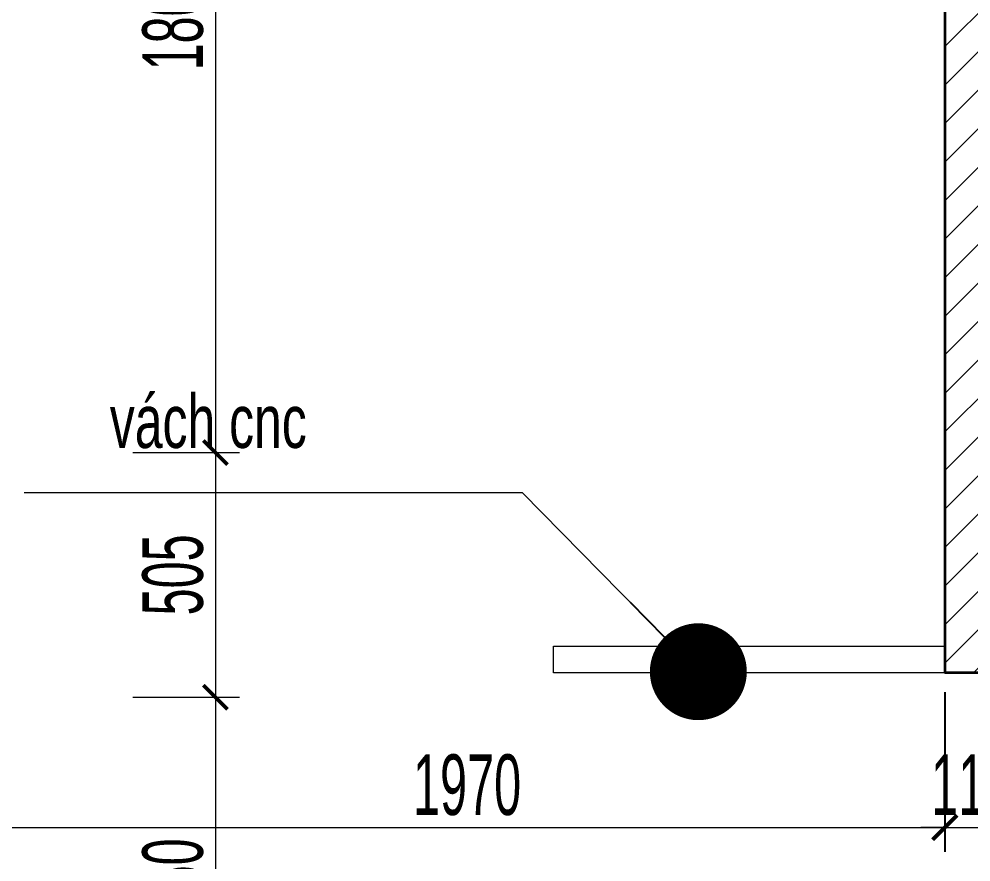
# Model space of a CAD drawing. Header units: millimetres. Extents: x 1336014 to 2939047, y -333549 to -60566.
# Drawn here: x 1447672 to 1449636, y -117542 to -115802 of the extents above; entities that cross this region are included whole.
import ezdxf

# ---------------------------------------------------------------- set-up
doc = ezdxf.new("R2010")
doc.units = ezdxf.units.MM
doc.header["$MEASUREMENT"] = 0
for name, color, linetype, lineweight in [('01.Cut', 255, 'Continuous', 35), ('02.Thay', 145, 'Continuous', 15), ('05.Text', 253, 'Continuous', 18), ('08.Dim', 156, 'Continuous', 15), ('09.Hatch', 250, 'Continuous', 5)]:
    doc.layers.add(name, color=color, linetype=linetype, lineweight=lineweight)
doc.styles.add('TT5_Text Dim', font='hoatbif.shx', dxfattribs={"width": 0.6})
doc.dimstyles.new('TT5_Dim 1-100', dxfattribs={"dimscale": 100, "dimtxt": 2.2, "dimasz": 1, "dimexe": 1, "dimexo": 0.5, "dimgap": 0.5, "dimtad": 1, "dimdec": 0, "dimzin": 0, "dimdsep": 46, "dimtxsty": 'TT5_Text Dim', "dimblk": 'ARCHTICK', "dimcen": 0, "dimdle": 1, "dimclrd": 256, "dimclre": 256, "dimclrt": 1, "dimadec": 0, "dimazin": 0, "dimtfac": 0.015, "dimtdec": 0, "dimtix": 1, "dimtmove": 2, "dimatfit": 3, "dimldrblk": 'DOT', "dimfxl": 1, "dimtolj": 1, "dimtzin": 0, "dimlwd": -1, "dimlwe": -1, "dimarcsym": 1})
doc.dimstyles.new('TT5_Dim 1-50', dxfattribs={"dimscale": 50, "dimtxt": 2.5, "dimasz": 1, "dimexe": 1, "dimexo": 0.5, "dimgap": 0.5, "dimtad": 1, "dimdec": 0, "dimzin": 0, "dimdsep": 46, "dimtxsty": 'TT5_Text Dim', "dimblk": 'ARCHTICK', "dimcen": 0, "dimdle": 1, "dimclrd": 256, "dimclre": 256, "dimclrt": 1, "dimadec": 0, "dimazin": 0, "dimtfac": 0.015, "dimtdec": 0, "dimtix": 1, "dimtmove": 2, "dimatfit": 3, "dimldrblk": 'DOT', "dimfxl": 1, "dimtolj": 1, "dimtzin": 0, "dimlwd": -1, "dimlwe": -1, "dimarcsym": 1})

# ---------------------------------------------------------------- blocks, each defined once
blk = doc.blocks.new('_ARCHTICK')
at = {"const_width": 0.15}
blk.add_lwpolyline([(-0.5, -0.5), (0.5, 0.5)], dxfattribs=at)
blk = doc.blocks.new('_DOT')
blk.add_line((-0.5, 0), (-1, 0))
at = {"const_width": 0.5}
blk.add_lwpolyline([(-0.25, 0, 1), (0.25, 0, 1)], format="xyb", close=True, dxfattribs=at)
blk = doc.blocks.new('*D369')
at = {"layer": '08.Dim', "transparency": 16777216}
for p, q in [((1448077, -114846.8), (1448077, -116747.2)), ((1447906.5, -114896.8), (1448127, -114896.8)), ((1447906.5, -116697.2), (1448127, -116697.2))]:
    blk.add_line(p, q, dxfattribs=at)
at = {"layer": 'Defpoints', "color": 0, "transparency": 16777216}
for p in [(1447881.5, -114896.8), (1447881.5, -116697.2), (1448077, -116697.2)]:
    blk.add_point(p, dxfattribs=at)
at = {"layer": '08.Dim', "transparency": 16777216, "xscale": 50, "yscale": 50, "zscale": 50}
for p, rotation in [((1448077, -114896.8), 90), ((1448077, -116697.2), 270)]:
    blk.add_blockref('_ARCHTICK', p, dxfattribs=dict(at, rotation=rotation))
at = {"layer": '08.Dim', "color": 1, "transparency": 16777216, "insert": (1447989.5, -115797), "char_height": 125, "attachment_point": 5, "rotation": 90, "style": 'TT5_Text Dim'}
blk.add_mtext('\\A1;1800', dxfattribs=at)
blk = doc.blocks.new('*D370')
at = {"layer": '08.Dim', "transparency": 16777216}
for p, q in [((1448077, -116647.2), (1448077, -117252)), ((1447906.5, -116697.2), (1448127, -116697.2)), ((1447906.5, -117202), (1448127, -117202))]:
    blk.add_line(p, q, dxfattribs=at)
at = {"layer": 'Defpoints', "color": 0, "transparency": 16777216}
for p in [(1447881.5, -116697.2), (1447881.5, -117202), (1448077, -117202)]:
    blk.add_point(p, dxfattribs=at)
at = {"layer": '08.Dim', "transparency": 16777216, "xscale": 50, "yscale": 50, "zscale": 50}
for p, rotation in [((1448077, -116697.2), 90), ((1448077, -117202), 270)]:
    blk.add_blockref('_ARCHTICK', p, dxfattribs=dict(at, rotation=rotation))
at = {"layer": '08.Dim', "color": 1, "transparency": 16777216, "insert": (1447989.5, -116949.6), "char_height": 125, "attachment_point": 5, "rotation": 90, "style": 'TT5_Text Dim'}
blk.add_mtext('\\A1;505', dxfattribs=at)
blk = doc.blocks.new('*D371')
at = {"layer": '08.Dim', "transparency": 16777216}
for p, q in [((1448077, -117152), (1448077, -118002)), ((1447906.5, -117202), (1448127, -117202)), ((1447906.5, -117952), (1448127, -117952))]:
    blk.add_line(p, q, dxfattribs=at)
at = {"layer": 'Defpoints', "color": 0, "transparency": 16777216}
for p in [(1447881.5, -117202), (1447881.5, -117952), (1448077, -117952)]:
    blk.add_point(p, dxfattribs=at)
at = {"layer": '08.Dim', "transparency": 16777216, "xscale": 50, "yscale": 50, "zscale": 50}
for p, rotation in [((1448077, -117202), 90), ((1448077, -117952), 270)]:
    blk.add_blockref('_ARCHTICK', p, dxfattribs=dict(at, rotation=rotation))
at = {"layer": '08.Dim', "color": 1, "transparency": 16777216, "insert": (1447989.5, -117577), "char_height": 125, "attachment_point": 5, "rotation": 90, "style": 'TT5_Text Dim'}
blk.add_mtext('\\A1;750', dxfattribs=at)
blk = doc.blocks.new('*D378')
at = {"layer": '08.Dim', "transparency": 16777216}
for p, q in [((1447611.1, -117191.8), (1447611.1, -117520.9)), ((1449581.5, -117191.8), (1449581.5, -117520.9)), ((1447561.1, -117470.9), (1449631.5, -117470.9))]:
    blk.add_line(p, q, dxfattribs=at)
at = {"layer": 'Defpoints', "color": 0, "transparency": 16777216}
for p in [(1447611.1, -117166.8), (1449581.5, -117166.8), (1449581.5, -117470.9)]:
    blk.add_point(p, dxfattribs=at)
at = {"layer": '08.Dim', "transparency": 16777216, "xscale": 50, "yscale": 50, "zscale": 50, "rotation": 180}
blk.add_blockref('_ARCHTICK', (1447611.1, -117470.9), dxfattribs=at)
at = {"layer": '08.Dim', "transparency": 16777216, "xscale": 50, "yscale": 50, "zscale": 50}
blk.add_blockref('_ARCHTICK', (1449581.5, -117470.9), dxfattribs=at)
at = {"layer": '08.Dim', "color": 1, "transparency": 16777216, "insert": (1448596.3, -117383.4), "char_height": 125, "attachment_point": 5, "style": 'TT5_Text Dim'}
blk.add_mtext('\\A1;1970', dxfattribs=at)
blk = doc.blocks.new('*D379')
at = {"layer": '08.Dim', "transparency": 16777216}
for p, q in [((1449582.5, -117191.8), (1449582.5, -117520.9)), ((1449692.5, -117191.8), (1449692.5, -117520.9)), ((1449582.5, -117470.9), (1449532.5, -117470.9)), ((1449582.5, -117470.9), (1449692.5, -117470.9)), ((1449692.5, -117470.9), (1449742.5, -117470.9))]:
    blk.add_line(p, q, dxfattribs=at)
at = {"layer": 'Defpoints', "color": 0, "transparency": 16777216}
for p in [(1449582.5, -117166.8), (1449692.5, -117166.8), (1449692.5, -117470.9)]:
    blk.add_point(p, dxfattribs=at)
at = {"layer": '08.Dim', "transparency": 16777216, "xscale": 50, "yscale": 50, "zscale": 50}
blk.add_blockref('_ARCHTICK', (1449582.5, -117470.9), dxfattribs=at)
at = {"layer": '08.Dim', "transparency": 16777216, "xscale": 50, "yscale": 50, "zscale": 50, "rotation": 180}
blk.add_blockref('_ARCHTICK', (1449692.5, -117470.9), dxfattribs=at)
at = {"layer": '08.Dim', "color": 1, "transparency": 16777216, "insert": (1449637.5, -117383.4), "char_height": 125, "attachment_point": 5, "style": 'TT5_Text Dim'}
blk.add_mtext('\\A1;110', dxfattribs=at)

msp = doc.modelspace()

# ---------------------------------------------------------------- hatches: boundary and pattern name
at = {"layer": '09.Hatch', "ltscale": 50}
h = msp.add_hatch(dxfattribs=at)
h.set_pattern_fill('TUONGXAY', color=256, scale=450, style=0)
h.set_pattern_definition([(45, (907983.08, -82076.24), (-39.7747564, 39.7747564), [])])
h.paths.add_polyline_path([(1462391.1, -114172), (1447391.1, -114172), (1447391.1, -114392), (1447391.1, -114896.8), (1447611.1, -114896.8), (1447611.1, -114392), (1449582.5, -114392), (1449582.5, -117152), (1452480.1, -117152), (1452480.1, -117042), (1449692.5, -117042), (1449692.5, -114392), (1453520.1, -114392), (1453520.1, -117042), (1453410.1, -117042), (1453410.1, -117152), (1453630.1, -117152), (1453630.1, -114392), (1456992.1, -114392), (1456992.1, -117022), (1457102.1, -117022), (1457102.1, -114536.6), (1458380.1, -114536.6), (1458380.1, -116912), (1457850.1, -116912), (1457850.1, -117022), (1458490.1, -117022), (1458490.1, -114392), (1462171.1, -114392), (1462171.1, -114972), (1462391.1, -114972)])
h.paths.add_polyline_path([(1458380.1, -114392), (1458380.1, -114481.6), (1457102.1, -114481.6), (1457102.1, -114392)], flags=16)

# ---------------------------------------------------------------- linework, layer by layer
at = {"layer": '01.Cut'}
msp.add_lwpolyline([(1452480.1, -117152), (1449582.5, -117152), (1449582.5, -114392)], dxfattribs=at)
at = {"layer": '02.Thay'}
msp.add_lwpolyline([(1449582.5, -117152), (1448774.6, -117152), (1448774.6, -117097), (1449582.5, -117097)], dxfattribs=at)

# ---------------------------------------------------------------- texts
at = {"layer": '05.Text', "style": 'TT5_Text Dim', "width": 0.7}
msp.add_text('v¸ch cnc', height=110, dxfattribs=at).set_placement((1447859.1, -116687.6))

# ---------------------------------------------------------------- dimensions: what is measured, and where the dimension line sits
at = {"layer": '08.Dim'}
for base, p1, p2, picture, middle in [((1448077, -116697.2), (1447881.5, -114896.8), (1447881.5, -116697.2), '*D369', (1447989.5, -115797)), ((1448077, -117202), (1447881.5, -116697.2), (1447881.5, -117202), '*D370', (1447989.5, -116949.6)), ((1448077, -117952), (1447881.5, -117202), (1447881.5, -117952), '*D371', (1447989.5, -117577))]:
    dim = msp.add_linear_dim(base=base, p1=p1, p2=p2, angle=90, dimstyle='TT5_Dim 1-50', dxfattribs=at)
    dim.commit()
    dim.dimension.update_dxf_attribs({"geometry": picture, "text_midpoint": middle})
for base, p1, p2, picture, middle in [((1449581.5, -117470.9), (1447611.1, -117166.8), (1449581.5, -117166.8), '*D378', (1448596.3, -117383.4)), ((1449692.5, -117470.9), (1449582.5, -117166.8), (1449692.5, -117166.8), '*D379', (1449637.5, -117383.4))]:
    dim = msp.add_linear_dim(base=base, p1=p1, p2=p2, dimstyle='TT5_Dim 1-50', dxfattribs=at)
    dim.commit()
    dim.dimension.update_dxf_attribs({"geometry": picture, "text_midpoint": middle})

# ---------------------------------------------------------------- leaders
msp.add_leader([(1449073.5, -117149.4), (1448710.4, -116779.9), (1447682.5, -116779.9)], dimstyle='TT5_Dim 1-100', override={"dimasz": 2}, dxfattribs=at)

doc.saveas('drawing.dxf')
